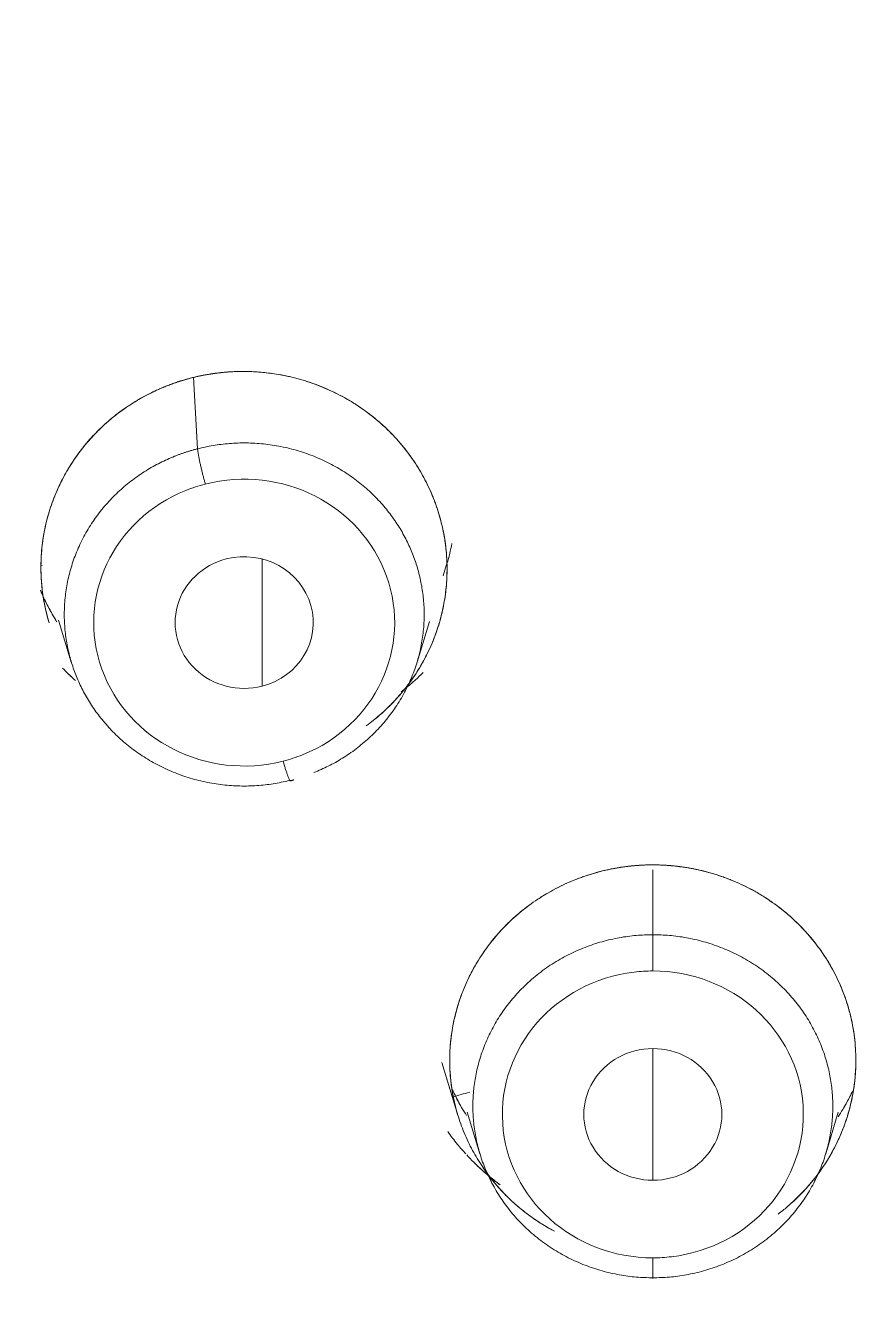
# Model space of a CAD drawing. Extents: x 6453 to 7582, y 0 to 827.
# Drawn here: x 6953.6 to 6962.02, y 500.61 to 513.7 of the extents above; entities that cross this region are included whole.
import ezdxf

# ---------------------------------------------------------------- set-up
doc = ezdxf.new("R2010")
doc.units = 0
doc.header["$LTSCALE"] = 30
doc.header["$MEASUREMENT"] = 0
doc.linetypes.add('HIDDEN2', pattern=[4.7625, 3.175, -1.5875])
doc.layers.add('1', color=7, linetype='CONTINUOUS')
doc.layers.add('2', color=1, linetype='HIDDEN2')

msp = doc.modelspace()

# ---------------------------------------------------------------- linework, layer by layer
at = {"layer": '1', "color": 7, "linetype": 'Continuous', "lineweight": 13}
for p, q in [((6955.296, 510.128), (6955.338, 509.406)), ((6955.992, 506.999), (6955.992, 508.289)), ((6959.952, 505.187), (6959.952, 505.187)), ((6959.952, 505.136), (6959.952, 504.479)), ((6959.952, 501.99), (6959.952, 503.325)), ((6959.952, 501.203), (6959.952, 500.993))]:
    msp.add_line(p, q, dxfattribs=at)
at = {"layer": '1', "color": 7, "linetype": 'Continuous', "lineweight": 18}
for p, q in [((6953.76, 508.227), (6953.762, 508.22)), ((6957.828, 508.118), (6957.862, 508.232)), ((6953.929, 507.67), (6954.058, 507.243)), ((6957.563, 507.243), (6957.687, 507.655)), ((6957.779, 507.612), (6957.783, 507.626)), ((6957.814, 503.185), (6957.976, 502.651)), ((6957.814, 503.185), (6957.979, 502.639)), ((6958.071, 502.679), (6958.199, 502.257)), ((6961.704, 502.257), (6961.832, 502.679)), ((6961.924, 502.639), (6961.928, 502.65))]:
    msp.add_line(p, q, dxfattribs=at)
for centre, major_axis, start_param, end_param in [((6959.952, 496.519), (-59.628, 0), 3.141593, 6.283185), ((6959.952, 496.519), (-59.628, 0), 3.141593, 6.274276), ((6955.81, 507.644), (-0.7, 0), 1.832596, 4.974188), ((6955.81, 507.644), (-0.7, 0), 4.974188, 8.115781), ((6959.952, 502.657), (0.7, 0), 1.570796, 4.712389), ((6959.952, 502.657), (-0.7, 0), 1.570796, 4.712389), ((6959.952, 496.942), (6.5, 0), 1.860346, 1.888385)]:
    msp.add_ellipse(centre, major_axis=major_axis, ratio=0.953717, start_param=start_param, end_param=end_param, dxfattribs=at)
at = {"layer": '1', "color": 7, "linetype": 'Continuous', "lineweight": 13}
for centre, major_axis, start_param, end_param in [((6955.81, 507.644), (-1.525, 0), 1.968722, 4.974188), ((6955.81, 507.644), (-1.525, 0), 5.110314, 8.115781), ((6955.81, 507.644), (-1.525, 0), 4.974188, 5.110314), ((6955.81, 507.644), (-1.525, 0), 1.832596, 1.968722), ((6959.952, 502.657), (1.525, 0), 1.695807, 4.712389), ((6959.952, 502.657), (1.525, 0), 1.570796, 1.695807), ((6959.952, 502.657), (1.525, 0), 4.8374, 7.853982), ((6959.952, 502.657), (1.525, 0), 4.712389, 4.8374)]:
    msp.add_ellipse(centre, major_axis=major_axis, ratio=0.953717, start_param=start_param, end_param=end_param, dxfattribs=at)
at = {"layer": '1', "color": 7, "linetype": 'Continuous', "lineweight": 18}
for points, knots in [([(6962.419, 439.668), (6962.999, 439.691), (6964.676, 439.78), (6967.443, 440.04), (6970.703, 440.52), (6973.93, 441.172), (6977.115, 441.992), (6980.248, 442.979), (6983.318, 444.129), (6986.318, 445.439), (6989.237, 446.905), (6992.067, 448.523), (6994.799, 450.287), (6997.425, 452.192), (6999.937, 454.232), (7002.327, 456.402), (7004.588, 458.694), (7006.713, 461.101), (7008.695, 463.617), (7010.529, 466.233), (7012.208, 468.942), (7013.729, 471.735), (7015.085, 474.604), (7016.274, 477.54), (7017.291, 480.534), (7018.133, 483.576), (7018.799, 486.659), (7019.284, 489.772), (7019.59, 492.905), (7019.713, 496.05), (7019.655, 499.196), (7019.414, 502.335), (7018.993, 505.456), (7018.391, 508.55), (7017.612, 511.608), (7016.657, 514.62), (7015.53, 517.578), (7014.233, 520.471), (7012.77, 523.292), (7011.147, 526.031), (7009.368, 528.681), (7007.439, 531.234), (7005.364, 533.681), (7003.152, 536.015), (7000.807, 538.229), (6998.339, 540.316), (6995.753, 542.27), (6993.058, 544.085), (6990.263, 545.755), (6987.375, 547.276), (6984.403, 548.643), (6981.357, 549.85), (6978.245, 550.896), (6975.078, 551.776), (6971.865, 552.489), (6968.616, 553.031), (6965.34, 553.401), (6962.047, 553.598), (6958.749, 553.622), (6955.453, 553.471), (6952.172, 553.148), (6948.914, 552.652), (6945.69, 551.986), (6942.51, 551.151), (6939.382, 550.149), (6936.317, 548.985), (6933.324, 547.661), (6930.413, 546.181), (6927.591, 544.551), (6924.868, 542.774), (6922.252, 540.857), (6919.75, 538.805), (6917.371, 536.624), (6915.122, 534.322), (6913.01, 531.904), (6911.04, 529.379), (6909.22, 526.755), (6907.554, 524.038), (6906.048, 521.238), (6904.706, 518.363), (6903.532, 515.422), (6902.531, 512.423), (6901.704, 509.377), (6901.055, 506.291), (6900.585, 503.176), (6900.295, 500.041), (6900.188, 496.896), (6900.263, 493.75), (6900.519, 490.612), (6900.956, 487.493), (6901.573, 484.402), (6902.368, 481.348), (6903.339, 478.34), (6904.481, 475.388), (6905.793, 472.5), (6907.27, 469.686), (6908.907, 466.954), (6910.699, 464.313), (6912.642, 461.769), (6914.729, 459.332), (6916.953, 457.008), (6919.309, 454.805), (6921.788, 452.73), (6924.384, 450.788), (6927.088, 448.985), (6929.892, 447.328), (6932.788, 445.82), (6935.766, 444.468), (6938.818, 443.274), (6941.935, 442.243), (6945.107, 441.377), (6948.323, 440.68), (6951.575, 440.153), (6954.634, 439.822), (6956.606, 439.702), (6957.484, 439.668)], [0, 0, 0, 0, 0.004702, 0.013606, 0.022511, 0.031416, 0.040321, 0.049226, 0.058131, 0.067035, 0.07594, 0.084844, 0.093748, 0.102652, 0.111556, 0.120459, 0.129362, 0.138265, 0.147168, 0.15607, 0.164972, 0.173874, 0.182775, 0.191676, 0.200577, 0.209478, 0.218378, 0.227279, 0.236179, 0.245079, 0.253978, 0.262878, 0.271778, 0.280678, 0.289578, 0.298478, 0.307379, 0.316279, 0.32518, 0.334081, 0.342982, 0.351884, 0.360785, 0.369687, 0.37859, 0.387493, 0.396396, 0.405299, 0.414202, 0.423106, 0.43201, 0.440914, 0.449818, 0.458723, 0.467628, 0.476532, 0.485437, 0.494342, 0.503247, 0.512152, 0.521057, 0.529962, 0.538867, 0.547772, 0.556677, 0.565582, 0.574486, 0.583391, 0.592295, 0.601199, 0.610103, 0.619007, 0.62791, 0.636813, 0.645716, 0.654619, 0.663521, 0.672423, 0.681325, 0.690226, 0.699127, 0.708028, 0.716929, 0.725829, 0.734729, 0.743629, 0.752529, 0.761429, 0.770329, 0.779229, 0.788129, 0.797029, 0.805929, 0.814829, 0.82373, 0.832631, 0.841532, 0.850433, 0.859334, 0.868236, 0.877138, 0.886041, 0.894944, 0.903847, 0.91275, 0.921653, 0.930557, 0.939461, 0.948365, 0.95727, 0.966174, 0.975079, 0.983983, 0.992888, 1, 1, 1, 1]), ([(6995.778, 451.033), (6996.33, 451.416), (6997.748, 452.443), (6999.935, 454.234), (7002.327, 456.401), (7004.588, 458.694), (7006.713, 461.101), (7008.695, 463.617), (7010.529, 466.233), (7012.208, 468.942), (7013.729, 471.735), (7015.085, 474.604), (7016.274, 477.54), (7017.291, 480.534), (7018.133, 483.576), (7018.799, 486.659), (7019.284, 489.772), (7019.59, 492.905), (7019.713, 496.05), (7019.655, 499.196), (7019.414, 502.335), (7018.993, 505.456), (7018.391, 508.55), (7017.612, 511.608), (7016.657, 514.62), (7015.53, 517.578), (7014.233, 520.471), (7012.77, 523.292), (7011.147, 526.031), (7009.368, 528.681), (7007.439, 531.234), (7005.364, 533.681), (7003.152, 536.015), (7000.807, 538.229), (6998.339, 540.316), (6995.753, 542.27), (6993.058, 544.085), (6990.263, 545.755), (6987.375, 547.276), (6984.403, 548.643), (6981.357, 549.85), (6978.245, 550.896), (6975.078, 551.776), (6971.865, 552.489), (6968.616, 553.031), (6965.34, 553.401), (6962.047, 553.598), (6958.749, 553.622), (6955.453, 553.471), (6952.172, 553.148), (6948.914, 552.652), (6945.69, 551.986), (6942.51, 551.151), (6939.382, 550.149), (6936.317, 548.985), (6933.324, 547.661), (6930.413, 546.181), (6927.591, 544.551), (6924.868, 542.774), (6922.252, 540.857), (6919.75, 538.805), (6917.371, 536.624), (6915.122, 534.322), (6913.01, 531.904), (6911.04, 529.379), (6909.22, 526.755), (6907.554, 524.038), (6906.048, 521.238), (6904.706, 518.363), (6903.532, 515.422), (6902.531, 512.423), (6901.704, 509.377), (6901.055, 506.291), (6900.585, 503.176), (6900.295, 500.041), (6900.188, 496.896), (6900.263, 493.75), (6900.519, 490.612), (6900.956, 487.493), (6901.573, 484.402), (6902.368, 481.348), (6903.339, 478.34), (6904.481, 475.388), (6905.793, 472.5), (6907.27, 469.686), (6908.907, 466.954), (6910.699, 464.313), (6912.642, 461.769), (6914.729, 459.332), (6916.954, 457.009), (6919.307, 454.804), (6921.793, 452.736), (6923.685, 451.284), (6924.774, 450.56), (6924.962, 450.437)], [0, 0, 0, 0, 0.006833, 0.017845, 0.028856, 0.039868, 0.050878, 0.061889, 0.072899, 0.083908, 0.094918, 0.105926, 0.116935, 0.127943, 0.138951, 0.149959, 0.160966, 0.171973, 0.18298, 0.193987, 0.204994, 0.216001, 0.227008, 0.238016, 0.249023, 0.26003, 0.271038, 0.282046, 0.293055, 0.304063, 0.315072, 0.326082, 0.337091, 0.348102, 0.359112, 0.370123, 0.381134, 0.392146, 0.403157, 0.414169, 0.425182, 0.436194, 0.447207, 0.45822, 0.469233, 0.480246, 0.491259, 0.502272, 0.513286, 0.524299, 0.535313, 0.546326, 0.557339, 0.568352, 0.579365, 0.590378, 0.601391, 0.612403, 0.623416, 0.634428, 0.645439, 0.656451, 0.667462, 0.678472, 0.689483, 0.700493, 0.711502, 0.722512, 0.73352, 0.744529, 0.755537, 0.766545, 0.777553, 0.78856, 0.799567, 0.810574, 0.821581, 0.832588, 0.843595, 0.854602, 0.865609, 0.876617, 0.887624, 0.898632, 0.90964, 0.920649, 0.931657, 0.942666, 0.953676, 0.964686, 0.975696, 0.986706, 0.997717, 1, 1, 1, 1]), ([(6955.275, 510.125), (6955.283, 510.127), (6955.298, 510.13), (6955.321, 510.136), (6955.344, 510.141), (6955.366, 510.146), (6955.389, 510.15), (6955.412, 510.155), (6955.435, 510.159), (6955.458, 510.163), (6955.482, 510.167), (6955.505, 510.17), (6955.528, 510.173), (6955.551, 510.176), (6955.575, 510.178), (6955.598, 510.181), (6955.621, 510.183), (6955.645, 510.185), (6955.668, 510.186), (6955.719, 510.189), (6955.797, 510.191), (6955.903, 510.189), (6956.008, 510.181), (6956.148, 510.163), (6956.32, 510.129), (6956.521, 510.067), (6956.715, 509.986), (6956.898, 509.887), (6957.07, 509.77), (6957.229, 509.637), (6957.373, 509.489), (6957.502, 509.327), (6957.612, 509.155), (6957.704, 508.972), (6957.776, 508.783), (6957.827, 508.589), (6957.859, 508.393), (6957.869, 508.197), (6957.861, 508.004), (6957.833, 507.815), (6957.788, 507.631), (6957.726, 507.455), (6957.648, 507.287), (6957.555, 507.128), (6957.447, 506.978), (6957.326, 506.838), (6957.193, 506.711), (6957.097, 506.634), (6957.048, 506.598)], [0, 0, 0, 0, 0.004137, 0.008273, 0.012406, 0.016537, 0.020667, 0.024797, 0.028926, 0.033054, 0.037183, 0.041313, 0.045443, 0.049575, 0.053709, 0.057844, 0.061982, 0.066123, 0.070267, 0.074415, 0.09301, 0.111582, 0.130168, 0.148802, 0.185999, 0.223027, 0.26, 0.296917, 0.333881, 0.370643, 0.407731, 0.444428, 0.48154, 0.51824, 0.554969, 0.591345, 0.627491, 0.663077, 0.698196, 0.732982, 0.767183, 0.801031, 0.834528, 0.867894, 0.901098, 0.934229, 0.967489, 1, 1, 1, 1]), ([(6955.275, 510.125), (6955.283, 510.127), (6955.298, 510.13), (6955.321, 510.136), (6955.344, 510.141), (6955.366, 510.146), (6955.389, 510.15), (6955.412, 510.155), (6955.435, 510.159), (6955.458, 510.163), (6955.482, 510.167), (6955.505, 510.17), (6955.528, 510.173), (6955.551, 510.176), (6955.575, 510.178), (6955.598, 510.181), (6955.621, 510.183), (6955.645, 510.185), (6955.668, 510.186), (6955.719, 510.189), (6955.797, 510.191), (6955.903, 510.189), (6956.008, 510.181), (6956.148, 510.163), (6956.32, 510.129), (6956.521, 510.067), (6956.715, 509.986), (6956.898, 509.887), (6957.07, 509.77), (6957.229, 509.637), (6957.373, 509.489), (6957.502, 509.327), (6957.612, 509.155), (6957.704, 508.972), (6957.776, 508.783), (6957.827, 508.589), (6957.859, 508.393), (6957.869, 508.197), (6957.861, 508.004), (6957.833, 507.815), (6957.803, 507.69), (6957.784, 507.629), (6957.784, 507.628)], [0, 0, 0, 0, 0.005388, 0.010772, 0.016155, 0.021535, 0.026913, 0.03229, 0.037667, 0.043043, 0.04842, 0.053797, 0.059176, 0.064557, 0.069939, 0.075325, 0.080714, 0.086106, 0.091502, 0.096903, 0.121118, 0.145303, 0.169505, 0.19377, 0.242209, 0.290427, 0.338573, 0.386646, 0.43478, 0.482652, 0.530948, 0.578735, 0.627063, 0.674853, 0.722682, 0.770051, 0.817121, 0.86346, 0.909192, 0.954491, 0.999028, 1, 1, 1, 1]), ([(6957.048, 506.599), (6957.096, 506.633), (6957.19, 506.708), (6957.322, 506.834), (6957.445, 506.974), (6957.551, 507.122), (6957.642, 507.277), (6957.72, 507.441), (6957.785, 507.621), (6957.832, 507.809), (6957.861, 508.001), (6957.87, 508.209), (6957.857, 508.407), (6957.83, 508.567), (6957.803, 508.68), (6957.767, 508.804), (6957.71, 508.958), (6957.618, 509.145), (6957.501, 509.33), (6957.358, 509.508), (6957.203, 509.661), (6957.048, 509.786), (6956.886, 509.894), (6956.707, 509.99), (6956.509, 510.072), (6956.311, 510.131), (6956.154, 510.162), (6956.038, 510.177), (6955.962, 510.185), (6955.886, 510.189), (6955.821, 510.191), (6955.765, 510.19), (6955.719, 510.189), (6955.674, 510.187), (6955.628, 510.184), (6955.583, 510.179), (6955.538, 510.174), (6955.494, 510.168), (6955.449, 510.161), (6955.405, 510.154), (6955.362, 510.145), (6955.318, 510.135), (6955.29, 510.128), (6955.275, 510.125)], [0, 0, 0, 0, 0.031574, 0.064326, 0.098093, 0.132103, 0.162767, 0.195221, 0.230789, 0.26701, 0.300605, 0.336917, 0.380095, 0.408645, 0.425804, 0.443003, 0.478757, 0.515226, 0.555574, 0.596948, 0.637673, 0.672104, 0.70308, 0.741723, 0.77978, 0.816104, 0.851195, 0.864536, 0.877891, 0.891258, 0.904638, 0.91271, 0.920759, 0.928785, 0.936789, 0.944769, 0.952728, 0.960663, 0.968576, 0.976466, 0.984333, 0.992178, 1, 1, 1, 1]), ([(6957.048, 506.599), (6957.096, 506.633), (6957.19, 506.708), (6957.322, 506.834), (6957.445, 506.974), (6957.551, 507.122), (6957.642, 507.277), (6957.72, 507.441), (6957.785, 507.621), (6957.832, 507.809), (6957.861, 508.001), (6957.87, 508.209), (6957.857, 508.407), (6957.83, 508.567), (6957.803, 508.68), (6957.767, 508.804), (6957.71, 508.958), (6957.618, 509.145), (6957.501, 509.33), (6957.358, 509.508), (6957.203, 509.661), (6957.048, 509.786), (6956.886, 509.894), (6956.707, 509.99), (6956.509, 510.072), (6956.311, 510.131), (6956.154, 510.162), (6956.038, 510.177), (6955.962, 510.185), (6955.886, 510.189), (6955.821, 510.191), (6955.765, 510.19), (6955.719, 510.189), (6955.674, 510.187), (6955.628, 510.184), (6955.583, 510.179), (6955.538, 510.174), (6955.494, 510.168), (6955.449, 510.161), (6955.405, 510.154), (6955.362, 510.145), (6955.318, 510.135), (6955.29, 510.128), (6955.275, 510.125)], [0, 0, 0, 0, 0.031574, 0.064326, 0.098093, 0.132103, 0.162767, 0.195221, 0.230789, 0.26701, 0.300605, 0.336917, 0.380095, 0.408645, 0.425804, 0.443003, 0.478757, 0.515226, 0.555574, 0.596948, 0.637673, 0.672104, 0.70308, 0.741723, 0.77978, 0.816104, 0.851195, 0.864536, 0.877891, 0.891258, 0.904638, 0.91271, 0.920759, 0.928785, 0.936789, 0.944769, 0.952728, 0.960663, 0.968576, 0.976466, 0.984333, 0.992178, 1, 1, 1, 1]), ([(6955.275, 510.125), (6955.268, 510.123), (6955.253, 510.119), (6955.232, 510.113), (6955.21, 510.107), (6955.188, 510.1), (6955.166, 510.094), (6955.145, 510.087), (6955.123, 510.08), (6955.102, 510.072), (6955.08, 510.065), (6955.059, 510.057), (6955.037, 510.048), (6955.016, 510.04), (6954.995, 510.031), (6954.974, 510.023), (6954.952, 510.013), (6954.931, 510.004), (6954.91, 509.994), (6954.865, 509.973), (6954.796, 509.938), (6954.705, 509.885), (6954.617, 509.829), (6954.508, 509.75), (6954.38, 509.643), (6954.239, 509.499), (6954.11, 509.336), (6954.004, 509.169), (6953.918, 508.999), (6953.847, 508.82), (6953.79, 508.618), (6953.755, 508.397), (6953.746, 508.173), (6953.762, 507.96), (6953.791, 507.798), (6953.817, 507.695), (6953.829, 507.654), (6953.833, 507.641)], [0, 0, 0, 0, 0.006888, 0.013789, 0.020701, 0.027626, 0.034562, 0.041511, 0.048471, 0.055444, 0.062428, 0.069425, 0.076433, 0.083454, 0.090487, 0.097531, 0.104588, 0.111657, 0.118737, 0.12583, 0.158012, 0.190198, 0.222389, 0.254583, 0.314623, 0.376823, 0.441966, 0.508186, 0.561897, 0.620824, 0.689231, 0.758784, 0.831938, 0.899938, 0.959736, 0.987078, 1, 1, 1, 1]), ([(6953.833, 507.641), (6953.818, 507.692), (6953.787, 507.809), (6953.758, 507.995), (6953.747, 508.198), (6953.756, 508.399), (6953.787, 508.598), (6953.837, 508.791), (6953.908, 508.978), (6953.997, 509.158), (6954.106, 509.33), (6954.231, 509.49), (6954.374, 509.637), (6954.505, 509.747), (6954.617, 509.828), (6954.703, 509.884), (6954.793, 509.936), (6954.867, 509.974), (6954.923, 510), (6954.961, 510.017), (6954.999, 510.033), (6955.038, 510.049), (6955.077, 510.063), (6955.116, 510.077), (6955.155, 510.09), (6955.195, 510.103), (6955.235, 510.114), (6955.262, 510.121), (6955.275, 510.125)], [0, 0, 0, 0, 0.050123, 0.114136, 0.177387, 0.241241, 0.303847, 0.366699, 0.429018, 0.491839, 0.555382, 0.618497, 0.681684, 0.745433, 0.777381, 0.809237, 0.841058, 0.872902, 0.885633, 0.89835, 0.911056, 0.923755, 0.936451, 0.949146, 0.961845, 0.974552, 0.987269, 1, 1, 1, 1]), ([(6953.833, 507.641), (6953.818, 507.692), (6953.787, 507.809), (6953.758, 507.995), (6953.747, 508.198), (6953.756, 508.399), (6953.787, 508.598), (6953.837, 508.791), (6953.908, 508.978), (6953.997, 509.158), (6954.106, 509.33), (6954.231, 509.49), (6954.374, 509.637), (6954.505, 509.747), (6954.617, 509.828), (6954.703, 509.884), (6954.793, 509.936), (6954.867, 509.974), (6954.923, 510), (6954.961, 510.017), (6954.999, 510.033), (6955.038, 510.049), (6955.077, 510.063), (6955.116, 510.077), (6955.155, 510.09), (6955.195, 510.103), (6955.235, 510.114), (6955.262, 510.121), (6955.275, 510.125)], [0, 0, 0, 0, 0.050123, 0.114136, 0.177387, 0.241241, 0.303847, 0.366699, 0.429018, 0.491839, 0.555382, 0.618497, 0.681684, 0.745433, 0.777381, 0.809237, 0.841058, 0.872902, 0.885633, 0.89835, 0.911056, 0.923755, 0.936451, 0.949146, 0.961845, 0.974552, 0.987269, 1, 1, 1, 1]), ([(6955.275, 510.125), (6955.268, 510.123), (6955.253, 510.119), (6955.232, 510.113), (6955.21, 510.107), (6955.188, 510.1), (6955.166, 510.094), (6955.145, 510.087), (6955.123, 510.08), (6955.102, 510.072), (6955.08, 510.065), (6955.059, 510.057), (6955.037, 510.048), (6955.016, 510.04), (6954.995, 510.031), (6954.974, 510.023), (6954.952, 510.013), (6954.931, 510.004), (6954.91, 509.994), (6954.865, 509.973), (6954.796, 509.938), (6954.705, 509.885), (6954.617, 509.829), (6954.508, 509.75), (6954.38, 509.643), (6954.239, 509.499), (6954.11, 509.336), (6954.004, 509.169), (6953.918, 508.999), (6953.847, 508.82), (6953.79, 508.618), (6953.762, 508.439), (6953.751, 508.297), (6953.748, 508.173), (6953.755, 508.03), (6953.776, 507.874), (6953.802, 507.752), (6953.823, 507.677), (6953.831, 507.648), (6953.833, 507.641)], [0, 0, 0, 0, 0.006888, 0.013788, 0.0207, 0.027624, 0.03456, 0.041508, 0.048468, 0.05544, 0.062425, 0.069421, 0.076429, 0.083449, 0.090481, 0.097526, 0.104582, 0.11165, 0.11873, 0.125823, 0.158003, 0.190187, 0.222376, 0.254568, 0.314604, 0.376801, 0.44194, 0.508157, 0.561864, 0.620788, 0.689191, 0.75874, 0.791771, 0.823478, 0.876106, 0.92668, 0.971776, 0.992789, 1, 1, 1, 1]), ([(6953.897, 507.675), (6953.867, 507.724), (6953.812, 507.821), (6953.766, 507.921), (6953.745, 507.971)], [0, 0, 0, 0, 0.517771, 1, 1, 1, 1]), ([(6953.897, 507.675), (6953.867, 507.724), (6953.812, 507.821), (6953.766, 507.921), (6953.745, 507.971)], [0, 0, 0, 0, 0.517548, 1, 1, 1, 1]), ([(6953.748, 507.963), (6953.776, 507.898), (6953.809, 507.83), (6953.847, 507.761), (6953.853, 507.751), (6953.859, 507.74), (6953.865, 507.729), (6953.871, 507.718), (6953.878, 507.707), (6953.884, 507.696), (6953.891, 507.684), (6953.899, 507.673), (6953.905, 507.662), (6953.91, 507.655), (6953.912, 507.652)], [0, 0, 0, 0, 0.608123, 0.640638, 0.673987, 0.708169, 0.743185, 0.779035, 0.815718, 0.853235, 0.891585, 0.930769, 0.970786, 1, 1, 1, 1]), ([(6953.748, 507.963), (6953.776, 507.898), (6953.809, 507.83), (6953.847, 507.761), (6953.853, 507.751), (6953.859, 507.74), (6953.865, 507.729), (6953.871, 507.718), (6953.878, 507.707), (6953.884, 507.696), (6953.891, 507.684), (6953.899, 507.673), (6953.905, 507.662), (6953.91, 507.655), (6953.912, 507.652)], [0, 0, 0, 0, 0.608123, 0.640638, 0.673987, 0.708169, 0.743186, 0.779035, 0.815719, 0.853235, 0.891586, 0.930769, 0.970786, 1, 1, 1, 1]), ([(6957.581, 507.175), (6957.571, 507.16), (6957.529, 507.092), (6957.447, 506.978), (6957.326, 506.838), (6957.193, 506.711), (6957.097, 506.634), (6957.048, 506.598)], [0, 0, 0, 0, 0.069059, 0.303047, 0.536517, 0.770897, 1, 1, 1, 1]), ([(6957.623, 507.137), (6957.598, 507.112), (6957.546, 507.062), (6957.471, 506.997), (6957.422, 506.958), (6957.401, 506.941)], [0, 0, 0, 0, 0.357523, 0.72963, 1, 1, 1, 1]), ([(6958.954, 501.472), (6958.937, 501.481), (6958.866, 501.521), (6958.745, 501.597), (6958.598, 501.709), (6958.461, 501.835), (6958.334, 501.974), (6958.221, 502.127), (6958.121, 502.292), (6958.037, 502.47), (6957.97, 502.656), (6957.923, 502.851), (6957.896, 503.05), (6957.89, 503.253), (6957.906, 503.456), (6957.944, 503.659), (6957.997, 503.835), (6958.057, 503.985), (6958.118, 504.109), (6958.199, 504.249), (6958.306, 504.401), (6958.442, 504.558), (6958.594, 504.7), (6958.76, 504.825), (6958.938, 504.934), (6959.096, 505.01), (6959.227, 505.061), (6959.327, 505.094), (6959.428, 505.123), (6959.51, 505.142), (6959.573, 505.153), (6959.614, 505.161), (6959.656, 505.167), (6959.698, 505.172), (6959.74, 505.177), (6959.782, 505.181), (6959.825, 505.184), (6959.867, 505.186), (6959.909, 505.187), (6959.937, 505.187), (6959.952, 505.187)], [0, 0, 0, 0, 0.011042, 0.045233, 0.079835, 0.114716, 0.150024, 0.185871, 0.222483, 0.259705, 0.297734, 0.335671, 0.374352, 0.412871, 0.452149, 0.491438, 0.531104, 0.557228, 0.583543, 0.610157, 0.649343, 0.688523, 0.727331, 0.766197, 0.805044, 0.843982, 0.863512, 0.882997, 0.902465, 0.921945, 0.929773, 0.937591, 0.945402, 0.953206, 0.961006, 0.968803, 0.976599, 0.984396, 0.992196, 1, 1, 1, 1]), ([(6958.954, 501.472), (6958.937, 501.481), (6958.866, 501.521), (6958.745, 501.597), (6958.598, 501.709), (6958.461, 501.835), (6958.334, 501.974), (6958.221, 502.127), (6958.121, 502.292), (6958.037, 502.47), (6957.97, 502.656), (6957.923, 502.851), (6957.896, 503.05), (6957.89, 503.253), (6957.906, 503.456), (6957.944, 503.659), (6957.997, 503.835), (6958.057, 503.985), (6958.118, 504.109), (6958.199, 504.249), (6958.306, 504.401), (6958.442, 504.558), (6958.594, 504.7), (6958.76, 504.825), (6958.938, 504.934), (6959.096, 505.01), (6959.227, 505.061), (6959.327, 505.094), (6959.428, 505.123), (6959.51, 505.142), (6959.573, 505.153), (6959.614, 505.161), (6959.656, 505.167), (6959.698, 505.172), (6959.74, 505.177), (6959.782, 505.181), (6959.825, 505.184), (6959.867, 505.186), (6959.909, 505.187), (6959.937, 505.187), (6959.952, 505.187)], [0, 0, 0, 0, 0.011042, 0.045233, 0.079835, 0.114716, 0.150024, 0.185871, 0.222483, 0.259705, 0.297734, 0.335671, 0.374352, 0.412871, 0.452149, 0.491438, 0.531104, 0.557228, 0.583543, 0.610157, 0.649343, 0.688523, 0.727331, 0.766197, 0.805044, 0.843982, 0.863512, 0.882997, 0.902465, 0.921945, 0.929773, 0.937591, 0.945402, 0.953206, 0.961006, 0.968803, 0.976599, 0.984396, 0.992196, 1, 1, 1, 1]), ([(6959.952, 505.187), (6959.944, 505.187), (6959.93, 505.187), (6959.909, 505.187), (6959.887, 505.186), (6959.866, 505.186), (6959.844, 505.185), (6959.822, 505.183), (6959.8, 505.182), (6959.778, 505.18), (6959.756, 505.178), (6959.734, 505.176), (6959.712, 505.174), (6959.69, 505.171), (6959.668, 505.168), (6959.646, 505.165), (6959.623, 505.162), (6959.601, 505.158), (6959.578, 505.154), (6959.556, 505.15), (6959.533, 505.146), (6959.511, 505.141), (6959.488, 505.136), (6959.466, 505.131), (6959.443, 505.126), (6959.42, 505.12), (6959.398, 505.114), (6959.375, 505.108), (6959.352, 505.101), (6959.33, 505.095), (6959.307, 505.087), (6959.284, 505.08), (6959.262, 505.072), (6959.239, 505.065), (6959.216, 505.056), (6959.194, 505.048), (6959.145, 505.029), (6959.071, 504.998), (6958.974, 504.95), (6958.879, 504.898), (6958.754, 504.82), (6958.605, 504.709), (6958.453, 504.569), (6958.323, 504.421), (6958.205, 504.26), (6958.095, 504.07), (6958.005, 503.863), (6957.947, 503.668), (6957.909, 503.475), (6957.894, 503.314), (6957.892, 503.166), (6957.902, 502.969), (6957.933, 502.795), (6957.971, 502.665), (6957.975, 502.651)], [0, 0, 0, 0, 0.005597, 0.011217, 0.016861, 0.022528, 0.028218, 0.033931, 0.039668, 0.045428, 0.051212, 0.057018, 0.062848, 0.068701, 0.074578, 0.080478, 0.086401, 0.092347, 0.098317, 0.10431, 0.110327, 0.116366, 0.122429, 0.128515, 0.134625, 0.140757, 0.146913, 0.153092, 0.159295, 0.165521, 0.17177, 0.178042, 0.184338, 0.190656, 0.196999, 0.203364, 0.209752, 0.238146, 0.266723, 0.295482, 0.324423, 0.383739, 0.442798, 0.489659, 0.54179, 0.603784, 0.666541, 0.725152, 0.768771, 0.826748, 0.857142, 0.889389, 0.988342, 1, 1, 1, 1]), ([(6959.952, 505.187), (6959.944, 505.187), (6959.93, 505.187), (6959.909, 505.187), (6959.887, 505.186), (6959.866, 505.186), (6959.844, 505.185), (6959.822, 505.183), (6959.8, 505.182), (6959.778, 505.18), (6959.756, 505.178), (6959.734, 505.176), (6959.712, 505.174), (6959.69, 505.171), (6959.668, 505.168), (6959.646, 505.165), (6959.623, 505.162), (6959.601, 505.158), (6959.578, 505.154), (6959.556, 505.15), (6959.533, 505.146), (6959.511, 505.141), (6959.488, 505.136), (6959.466, 505.131), (6959.443, 505.126), (6959.42, 505.12), (6959.398, 505.114), (6959.375, 505.108), (6959.352, 505.101), (6959.33, 505.095), (6959.307, 505.087), (6959.284, 505.08), (6959.262, 505.072), (6959.239, 505.065), (6959.216, 505.056), (6959.194, 505.048), (6959.145, 505.029), (6959.071, 504.998), (6958.974, 504.95), (6958.879, 504.898), (6958.754, 504.82), (6958.605, 504.709), (6958.453, 504.569), (6958.323, 504.421), (6958.205, 504.26), (6958.095, 504.07), (6958.01, 503.874), (6957.957, 503.701), (6957.92, 503.538), (6957.898, 503.376), (6957.892, 503.232), (6957.894, 503.125), (6957.905, 502.955), (6957.933, 502.795), (6957.971, 502.664), (6957.975, 502.651)], [0, 0, 0, 0, 0.005597, 0.011217, 0.01686, 0.022527, 0.028217, 0.03393, 0.039667, 0.045426, 0.05121, 0.057016, 0.062846, 0.068699, 0.074575, 0.080475, 0.086398, 0.092344, 0.098314, 0.104306, 0.110322, 0.116362, 0.122424, 0.12851, 0.13462, 0.140752, 0.146908, 0.153087, 0.159289, 0.165515, 0.171763, 0.178035, 0.184331, 0.190649, 0.196991, 0.203356, 0.209745, 0.238137, 0.266713, 0.295471, 0.324411, 0.383725, 0.442782, 0.48964, 0.54177, 0.603761, 0.666516, 0.715034, 0.751095, 0.802278, 0.84854, 0.868682, 0.889374, 0.988323, 1, 1, 1, 1]), ([(6959.952, 505.187), (6959.959, 505.187), (6959.975, 505.187), (6959.998, 505.187), (6960.021, 505.186), (6960.044, 505.185), (6960.067, 505.184), (6960.09, 505.183), (6960.112, 505.181), (6960.135, 505.179), (6960.158, 505.177), (6960.181, 505.175), (6960.204, 505.172), (6960.227, 505.169), (6960.25, 505.166), (6960.272, 505.163), (6960.295, 505.159), (6960.318, 505.156), (6960.34, 505.151), (6960.363, 505.147), (6960.414, 505.137), (6960.491, 505.119), (6960.596, 505.089), (6960.698, 505.053), (6960.831, 504.999), (6960.991, 504.92), (6961.171, 504.807), (6961.337, 504.676), (6961.488, 504.529), (6961.622, 504.369), (6961.738, 504.197), (6961.835, 504.014), (6961.916, 503.811), (6961.976, 503.591), (6962.003, 503.394), (6962.011, 503.238), (6962.009, 503.12), (6961.998, 502.975), (6961.971, 502.806), (6961.921, 502.618), (6961.854, 502.44), (6961.745, 502.219), (6961.574, 501.969), (6961.377, 501.769), (6961.254, 501.67), (6961.222, 501.647)], [0, 0, 0, 0, 0.004518, 0.009035, 0.01355, 0.018064, 0.022577, 0.02709, 0.031602, 0.036115, 0.040628, 0.045141, 0.049656, 0.054171, 0.058689, 0.063208, 0.06773, 0.072253, 0.07678, 0.08131, 0.085843, 0.107159, 0.128469, 0.149806, 0.171203, 0.213528, 0.255519, 0.297458, 0.339642, 0.381436, 0.422995, 0.465072, 0.506868, 0.555838, 0.603781, 0.627839, 0.651832, 0.675844, 0.716582, 0.755977, 0.794412, 0.832254, 0.905709, 0.976566, 1, 1, 1, 1]), ([(6959.952, 505.187), (6959.959, 505.187), (6959.975, 505.187), (6959.998, 505.187), (6960.021, 505.186), (6960.044, 505.185), (6960.067, 505.184), (6960.09, 505.183), (6960.112, 505.181), (6960.135, 505.179), (6960.158, 505.177), (6960.181, 505.175), (6960.204, 505.172), (6960.227, 505.169), (6960.25, 505.166), (6960.272, 505.163), (6960.295, 505.159), (6960.318, 505.156), (6960.34, 505.151), (6960.363, 505.147), (6960.414, 505.137), (6960.491, 505.119), (6960.596, 505.089), (6960.698, 505.053), (6960.831, 504.999), (6960.991, 504.92), (6961.171, 504.807), (6961.337, 504.676), (6961.488, 504.529), (6961.622, 504.369), (6961.738, 504.197), (6961.835, 504.014), (6961.916, 503.811), (6961.976, 503.591), (6962.003, 503.394), (6962.011, 503.238), (6962.009, 503.12), (6961.998, 502.975), (6961.971, 502.806), (6961.921, 502.618), (6961.854, 502.44), (6961.745, 502.219), (6961.574, 501.969), (6961.377, 501.769), (6961.254, 501.67), (6961.222, 501.647)], [0, 0, 0, 0, 0.004518, 0.009035, 0.01355, 0.018064, 0.022577, 0.02709, 0.031602, 0.036115, 0.040628, 0.045141, 0.049656, 0.054171, 0.058689, 0.063208, 0.06773, 0.072253, 0.07678, 0.08131, 0.085843, 0.107159, 0.128469, 0.149806, 0.171203, 0.213528, 0.255519, 0.297458, 0.339642, 0.381436, 0.422995, 0.465072, 0.506868, 0.555838, 0.603781, 0.627839, 0.651832, 0.675844, 0.716582, 0.755977, 0.794412, 0.832254, 0.905709, 0.976566, 1, 1, 1, 1]), ([(6961.222, 501.647), (6961.254, 501.67), (6961.376, 501.769), (6961.574, 501.968), (6961.729, 502.196), (6961.823, 502.378), (6961.893, 502.537), (6961.961, 502.749), (6961.998, 502.965), (6962.009, 503.116), (6962.01, 503.204), (6962.008, 503.321), (6961.994, 503.48), (6961.956, 503.665), (6961.902, 503.849), (6961.824, 504.039), (6961.717, 504.231), (6961.603, 504.392), (6961.475, 504.542), (6961.324, 504.688), (6961.173, 504.803), (6961.046, 504.885), (6960.949, 504.94), (6960.849, 504.99), (6960.766, 505.026), (6960.7, 505.052), (6960.652, 505.069), (6960.604, 505.085), (6960.557, 505.1), (6960.509, 505.113), (6960.461, 505.126), (6960.414, 505.137), (6960.367, 505.147), (6960.319, 505.155), (6960.272, 505.163), (6960.226, 505.17), (6960.179, 505.175), (6960.133, 505.18), (6960.087, 505.183), (6960.042, 505.185), (6959.996, 505.187), (6959.966, 505.187), (6959.952, 505.187)], [0, 0, 0, 0, 0.023433, 0.093817, 0.167739, 0.1889, 0.218522, 0.27323, 0.324121, 0.352346, 0.365392, 0.377928, 0.424003, 0.46271, 0.493121, 0.541311, 0.587299, 0.625961, 0.660339, 0.705836, 0.751553, 0.773811, 0.795921, 0.817884, 0.8397, 0.84977, 0.859761, 0.869672, 0.879503, 0.889253, 0.898923, 0.908513, 0.918023, 0.927453, 0.936802, 0.946071, 0.95526, 0.964368, 0.973397, 0.982345, 0.991213, 1, 1, 1, 1]), ([(6961.222, 501.647), (6961.254, 501.67), (6961.376, 501.769), (6961.574, 501.968), (6961.729, 502.196), (6961.823, 502.378), (6961.893, 502.537), (6961.961, 502.749), (6961.998, 502.965), (6962.009, 503.116), (6962.01, 503.204), (6962.008, 503.321), (6961.994, 503.48), (6961.956, 503.665), (6961.902, 503.849), (6961.824, 504.039), (6961.717, 504.231), (6961.603, 504.392), (6961.475, 504.542), (6961.324, 504.688), (6961.173, 504.803), (6961.046, 504.885), (6960.949, 504.94), (6960.849, 504.99), (6960.766, 505.026), (6960.7, 505.052), (6960.652, 505.069), (6960.604, 505.085), (6960.557, 505.1), (6960.509, 505.113), (6960.461, 505.126), (6960.414, 505.137), (6960.367, 505.147), (6960.319, 505.155), (6960.272, 505.163), (6960.226, 505.17), (6960.179, 505.175), (6960.133, 505.18), (6960.087, 505.183), (6960.042, 505.185), (6959.996, 505.187), (6959.966, 505.187), (6959.952, 505.187)], [0, 0, 0, 0, 0.023433, 0.093817, 0.167739, 0.1889, 0.218522, 0.27323, 0.32412, 0.352346, 0.365392, 0.377928, 0.424003, 0.46271, 0.493121, 0.541311, 0.587299, 0.625961, 0.660339, 0.705836, 0.751553, 0.773811, 0.795921, 0.817884, 0.839699, 0.84977, 0.859761, 0.869672, 0.879503, 0.889253, 0.898923, 0.908513, 0.918023, 0.927453, 0.936802, 0.946071, 0.95526, 0.964368, 0.973397, 0.982345, 0.991213, 1, 1, 1, 1]), ([(6957.92, 502.908), (6957.958, 502.826), (6958.005, 502.739), (6958.059, 502.655), (6958.064, 502.647)], [0, 0, 0, 0, 0.907056, 1, 1, 1, 1]), ([(6957.92, 502.908), (6957.958, 502.826), (6958.005, 502.739), (6958.059, 502.655), (6958.064, 502.647)], [0, 0, 0, 0, 0.907056, 1, 1, 1, 1]), ([(6958.01, 502.735), (6958.006, 502.742), (6957.973, 502.799), (6957.944, 502.857), (6957.92, 502.908)], [0, 0, 0, 0, 0.130386, 1, 1, 1, 1]), ([(6958.01, 502.735), (6958.006, 502.742), (6957.973, 502.799), (6957.944, 502.857), (6957.92, 502.908)], [0, 0, 0, 0, 0.130287, 1, 1, 1, 1]), ([(6961.829, 502.632), (6961.862, 502.682), (6961.914, 502.768), (6961.96, 502.858), (6961.978, 502.896)], [0, 0, 0, 0, 0.585426, 1, 1, 1, 1]), ([(6961.829, 502.632), (6961.862, 502.682), (6961.914, 502.768), (6961.96, 502.858), (6961.978, 502.896)], [0, 0, 0, 0, 0.585426, 1, 1, 1, 1]), ([(6961.978, 502.896), (6961.959, 502.856), (6961.929, 502.798), (6961.897, 502.741), (6961.886, 502.722)], [0, 0, 0, 0, 0.662505, 1, 1, 1, 1]), ([(6961.978, 502.896), (6961.959, 502.856), (6961.929, 502.798), (6961.897, 502.741), (6961.886, 502.722)], [0, 0, 0, 0, 0.66251, 1, 1, 1, 1]), ([(6957.873, 502.483), (6957.904, 502.439), (6957.964, 502.361), (6958.028, 502.287), (6958.057, 502.256)], [0, 0, 0, 0, 0.560693, 1, 1, 1, 1]), ([(6958.403, 501.943), (6958.387, 501.956), (6958.332, 501.998), (6958.242, 502.073), (6958.146, 502.162), (6958.089, 502.221), (6958.066, 502.246)], [0, 0, 0, 0, 0.134167, 0.454606, 0.775112, 1, 1, 1, 1]), ([(6958.141, 502.169), (6958.156, 502.153), (6958.225, 502.087), (6958.312, 502.013), (6958.385, 501.957), (6958.4, 501.946)], [0, 0, 0, 0, 0.196034, 0.832805, 1, 1, 1, 1]), ([(6958.4, 501.945), (6958.39, 501.953), (6958.347, 501.985), (6958.277, 502.042), (6958.204, 502.108), (6958.162, 502.148), (6958.147, 502.162)], [0, 0, 0, 0, 0.116557, 0.478762, 0.813701, 1, 1, 1, 1]), ([(6958.15, 502.16), (6958.164, 502.146), (6958.207, 502.105), (6958.253, 502.064), (6958.285, 502.037), (6958.285, 502.037)], [0, 0, 0, 0, 0.319227, 0.986098, 1, 1, 1, 1]), ([(6958.228, 502.122), (6958.244, 502.099), (6958.289, 502.035), (6958.371, 501.933), (6958.479, 501.818), (6958.604, 501.704), (6958.747, 501.596), (6958.868, 501.52), (6958.938, 501.481), (6958.954, 501.472)], [0, 0, 0, 0, 0.087015, 0.241507, 0.401727, 0.567673, 0.757481, 0.943997, 1, 1, 1, 1]), ([(6958.228, 502.122), (6958.244, 502.099), (6958.289, 502.035), (6958.371, 501.933), (6958.479, 501.818), (6958.604, 501.704), (6958.747, 501.596), (6958.868, 501.52), (6958.938, 501.481), (6958.954, 501.472)], [0, 0, 0, 0, 0.087037, 0.241528, 0.401745, 0.567689, 0.757495, 0.94401, 1, 1, 1, 1])]:
    msp.add_open_spline(points, degree=3, knots=knots, dxfattribs=at)
for points, weights, knots in [([(7019.58, 496.519), (7019.58, 553.388), (6959.952, 553.388), (6900.323, 553.388), (6900.323, 496.519)], [1, 0.707106781187, 1, 0.707106781187, 1], [0, 0, 0, 0.5, 0.5, 1, 1, 1]), ([(7019.58, 496.519), (7019.58, 553.388), (6959.952, 553.388), (6900.852, 553.388), (6900.326, 497.026)], [1, 0.707106781187, 1, 0.708948655878, 0.996339416072], [0, 0, 0, 0.501577, 0.501577, 1, 1, 1]), ([(6955.338, 509.406), (6956.984, 509.827), (6957.536, 508.29), (6958.088, 506.752), (6956.517, 506.123)], [1, 0.730756582921, 1, 0.730756582921, 1], [0, 0, 0, 0.5, 0.5, 1, 1, 1]), ([(6956.283, 506.046), (6954.637, 505.625), (6954.085, 507.163), (6953.533, 508.7), (6955.104, 509.33)], [1, 0.730756595522, 1, 0.730756595522, 1], [0, 0, 0, 0.5, 0.5, 1, 1, 1]), ([(6959.952, 501), (6958.128, 501), (6958.128, 502.74), (6958.128, 504.479), (6959.952, 504.479)], [1, 0.707106771227, 1, 0.707106771227, 1], [0, 0, 0, 0.5, 0.5, 1, 1, 1]), ([(6959.952, 501), (6961.776, 501), (6961.776, 502.74), (6961.776, 504.479), (6959.952, 504.479)], [1, 0.707106791146, 1, 0.707106791146, 1], [0, 0, 0, 0.5, 0.5, 1, 1, 1])]:
    msp.add_rational_spline(points, weights, degree=2, knots=knots, dxfattribs=at)
at = {"layer": '1', "color": 7, "linetype": 'Continuous', "lineweight": 13}
for points, weights in [([(6955.104, 509.33), (6955.218, 509.376), (6955.338, 509.406)], [1, 0.997684614488, 1]), ([(6955.416, 509.049), (6955.345, 509.302), (6955.338, 509.406)], [1, 0.7372773368, 1]), ([(6956.205, 506.239), (6956.276, 505.986), (6956.283, 506.046)], [1, 0.737277336806, 1]), ([(6959.952, 504.112), (6959.952, 504.374), (6959.952, 504.479)], [1, 0.737277336796, 1])]:
    msp.add_rational_spline(points, weights, degree=2, dxfattribs=at)
at = {"layer": '1', "color": 7, "linetype": 'Continuous', "lineweight": 18}
for points, degree in [([(6957.915, 508.446), (6957.902, 508.377), (6957.886, 508.31), (6957.865, 508.243)], 3), ([(6953.968, 507.183), (6954.011, 507.139), (6954.055, 507.097), (6954.1, 507.056)], 3), ([(6954.003, 507.148), (6954.035, 507.116), (6954.067, 507.086), (6954.1, 507.056)], 3), ([(6956.279, 506.038), (6956.313, 506.05)], 1)]:
    msp.add_open_spline(points, degree=degree, dxfattribs=at)
at = {"layer": '2', "color": 7, "linetype": 'Continuous', "lineweight": 18}
for start_param, end_param in [(4.712389, 6.214512), (4.712389, 6.214512), (2.930106, 4.712389)]:
    msp.add_ellipse((6959.952, 496.914), major_axis=(-59.996, 0), ratio=0.953717, start_param=start_param, end_param=end_param, dxfattribs=at)
for points, knots in [([(6959.952, 554.617), (6958.817, 554.617), (6957.225, 554.574), (6954.873, 554.419), (6952.866, 554.228), (6950.479, 553.909), (6947.981, 553.475), (6945.381, 552.909), (6942.72, 552.206), (6940.027, 551.363), (6937.323, 550.377), (6934.628, 549.247), (6931.958, 547.974), (6929.329, 546.557), (6926.752, 545), (6924.241, 543.305), (6921.806, 541.476), (6919.458, 539.515), (6917.207, 537.429), (6915.062, 535.221), (6913.03, 532.897), (6911.115, 530.458), (6909.326, 527.907), (6907.673, 525.253), (6906.164, 522.51), (6904.808, 519.685), (6903.609, 516.787), (6902.572, 513.825), (6901.702, 510.808), (6900.999, 507.744), (6900.635, 505.566), (6900.47, 504.417), (6900.454, 504.306)], [0, 0, 0, 0, 0.03946, 0.05546, 0.082036, 0.109665, 0.13934, 0.170353, 0.202419, 0.23531, 0.268863, 0.302957, 0.337499, 0.372418, 0.407657, 0.44317, 0.47892, 0.514876, 0.551012, 0.587307, 0.623741, 0.660339, 0.697303, 0.734401, 0.77158, 0.808831, 0.846149, 0.883526, 0.920958, 0.958442, 0.995976, 1, 1, 1, 1]), ([(6959.952, 554.617), (6958.817, 554.617), (6957.225, 554.574), (6954.873, 554.419), (6952.866, 554.228), (6950.479, 553.909), (6947.981, 553.475), (6945.381, 552.909), (6942.72, 552.206), (6940.027, 551.363), (6937.323, 550.377), (6934.628, 549.247), (6931.958, 547.974), (6929.329, 546.557), (6926.752, 545), (6924.241, 543.305), (6921.806, 541.476), (6919.458, 539.515), (6917.207, 537.429), (6915.062, 535.221), (6913.03, 532.897), (6911.115, 530.458), (6909.326, 527.907), (6907.673, 525.253), (6906.164, 522.51), (6904.808, 519.685), (6903.609, 516.787), (6902.572, 513.825), (6901.702, 510.808), (6900.999, 507.744), (6900.635, 505.566), (6900.47, 504.417), (6900.454, 504.306)], [0, 0, 0, 0, 0.03946, 0.05546, 0.082036, 0.109665, 0.13934, 0.170353, 0.202419, 0.23531, 0.268863, 0.302957, 0.337499, 0.372418, 0.407657, 0.44317, 0.47892, 0.514876, 0.551012, 0.587307, 0.623741, 0.660339, 0.697303, 0.734401, 0.77158, 0.808831, 0.846149, 0.883526, 0.920958, 0.958442, 0.995976, 1, 1, 1, 1]), ([(7019.789, 500.995), (7019.718, 501.986), (7019.513, 504.043), (7019.018, 507.152), (7018.329, 510.314), (7017.454, 513.44), (7016.398, 516.52), (7015.16, 519.545), (7013.745, 522.505), (7012.154, 525.39), (7010.391, 528.193), (7008.457, 530.906), (7006.349, 533.529), (7004.151, 535.962), (7001.889, 538.202), (6999.595, 540.249), (6997.195, 542.177), (6994.696, 543.98), (6992.106, 545.655), (6989.431, 547.196), (6986.682, 548.598), (6983.867, 549.859), (6980.999, 550.975), (6978.091, 551.941), (6975.163, 552.756), (6972.251, 553.415), (6969.403, 553.918), (6966.881, 554.246), (6964.652, 554.45), (6962.432, 554.583), (6960.861, 554.617), (6959.952, 554.617)], [0, 0, 0, 0, 0.034187, 0.071218, 0.108335, 0.145544, 0.182846, 0.220249, 0.257758, 0.295383, 0.333134, 0.371027, 0.409194, 0.447875, 0.482652, 0.517432, 0.552208, 0.586973, 0.621721, 0.656439, 0.691114, 0.725722, 0.760226, 0.794566, 0.82863, 0.862183, 0.894634, 0.925537, 0.947362, 0.969579, 1, 1, 1, 1]), ([(7018.494, 509.491), (7018.431, 509.763), (7018.113, 511.085), (7017.454, 513.44), (7016.398, 516.52), (7015.16, 519.545), (7013.745, 522.505), (7012.154, 525.39), (7010.391, 528.193), (7008.457, 530.906), (7006.349, 533.529), (7004.151, 535.962), (7001.889, 538.202), (6999.595, 540.249), (6997.195, 542.177), (6994.696, 543.98), (6992.106, 545.655), (6989.431, 547.196), (6986.682, 548.598), (6983.867, 549.859), (6980.999, 550.975), (6978.091, 551.941), (6975.163, 552.756), (6972.251, 553.415), (6969.403, 553.918), (6966.881, 554.246), (6964.652, 554.45), (6962.432, 554.583), (6960.861, 554.617), (6959.952, 554.617)], [0, 0, 0, 0, 0.010647, 0.051932, 0.093322, 0.134822, 0.17644, 0.218187, 0.260075, 0.302119, 0.344467, 0.387386, 0.425973, 0.464563, 0.503149, 0.541723, 0.580278, 0.6188, 0.657273, 0.695672, 0.733957, 0.77206, 0.809856, 0.847084, 0.883091, 0.917379, 0.941595, 0.966247, 1, 1, 1, 1])]:
    msp.add_open_spline(points, degree=3, knots=knots, dxfattribs=at)
for points, weights, knots in [([(7019.501, 500.826), (7016.991, 534.77), (6984.455, 548.738), (6983.009, 549.359), (6981.53, 549.906), (6927.32, 569.95), (6904.88, 518.796), (6901.202, 510.411), (6900.444, 501.351)], [0.925008169637, 0.825553196241, 1, 0.999647191397, 1, 0.716378052159, 1, 0.939059780537, 0.904307311186], [0, 0, 0, 0.343999, 0.343999, 0.358407, 0.358407, 0.886526, 0.886526, 1, 1, 1]), ([(6981.53, 549.906), (6927.32, 569.95), (6904.88, 518.796), (6901.688, 511.52), (6900.691, 503.69)], [1, 0.716378052159, 1, 0.946687935418, 0.913417875706], [0, 0, 0, 0.841773, 0.841773, 1, 1, 1])]:
    msp.add_rational_spline(points, weights, degree=2, knots=knots, dxfattribs=at)

doc.saveas('drawing.dxf')
